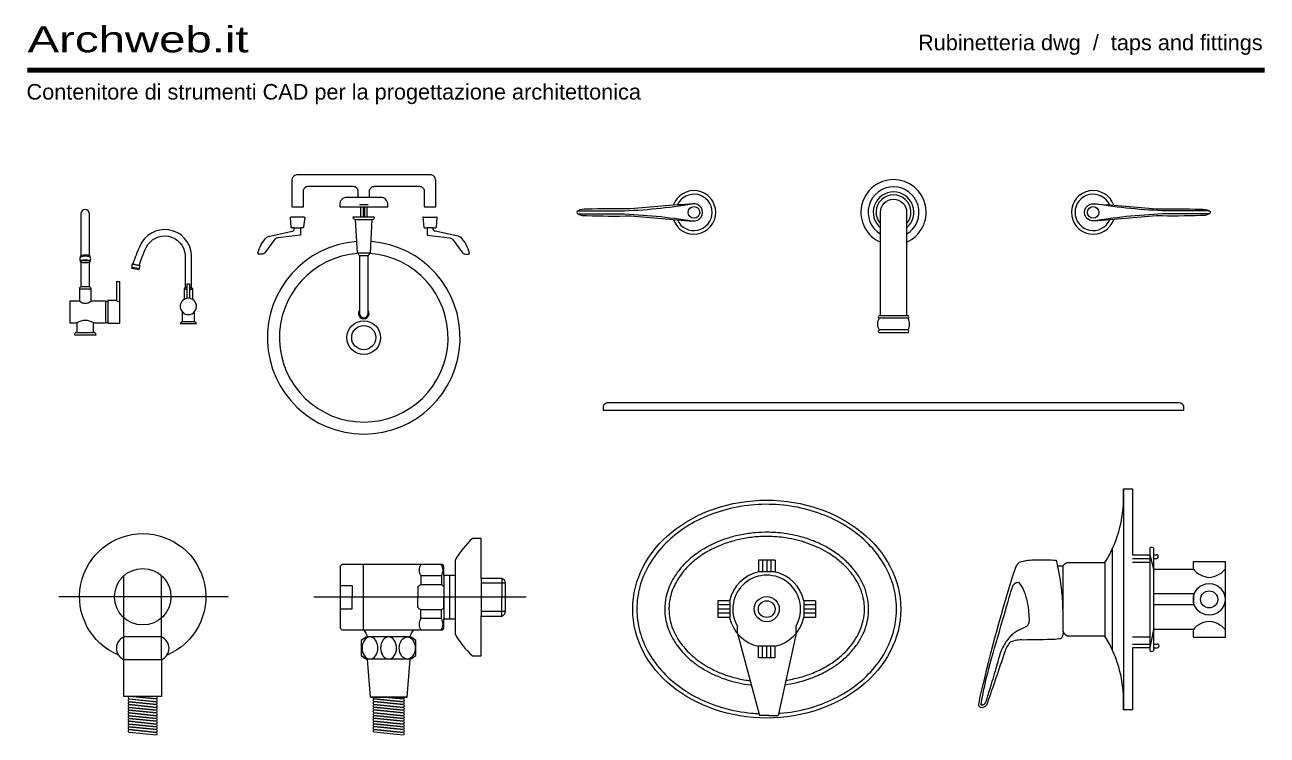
# Model space of a CAD drawing. Header units: millimetres. Extents: x 4411.19 to 4412.1, y 1733.59 to 1735.58.
# Drawn here: x 4411.188 to 4412.078, y 1735.071 to 1735.579 of the extents above; entities that cross this region are included whole.
import ezdxf

# ---------------------------------------------------------------- set-up
doc = ezdxf.new("R2010")
doc.units = ezdxf.units.MM
doc.layers.add('RUBINETTERIA - taps and fittings', color=175, linetype='Continuous', lineweight=9)
doc.layers.add('www.archweb.it - blocchi dwg', color=2, linetype='Continuous')
doc.styles.get("Standard").update_dxf_attribs({"font": 'arial.ttf'})

msp = doc.modelspace()

# ---------------------------------------------------------------- linework, layer by layer
at = {"layer": 'RUBINETTERIA - taps and fittings'}
for p, q in [((4411.42755, 1735.45066), (4411.43376, 1735.45066)), ((4411.38808, 1735.44168), (4411.37841, 1735.44168)), ((4411.42841, 1735.44893), (4411.42841, 1735.44168)), ((4411.43014, 1735.44893), (4411.43014, 1735.44168)), ((4411.43117, 1735.44893), (4411.43117, 1735.44168)), ((4411.4329, 1735.44893), (4411.4329, 1735.44168)), ((4411.47322, 1735.44168), (4411.4829, 1735.44168)), ((4411.38086, 1735.43409), (4411.38532, 1735.43409)), ((4411.42461, 1735.43996), (4411.43669, 1735.43996)), ((4411.48044, 1735.43409), (4411.47599, 1735.43409)), ((4411.80071, 1735.37133), (4411.80071, 1735.42371)), ((4411.81943, 1735.42371), (4411.81943, 1735.37133)), ((4411.43479, 1735.41578), (4411.42651, 1735.41578)), ((4411.26969, 1735.40481), (4411.2646, 1735.4057)), ((4411.27005, 1735.40685), (4411.26496, 1735.40774)), ((4411.26528, 1735.40821), (4411.26986, 1735.40741)), ((4411.43376, 1735.41405), (4411.42755, 1735.41405)), ((4411.22703, 1735.39024), (4411.23531, 1735.39024)), ((4411.22806, 1735.39197), (4411.23428, 1735.39197)), ((4411.30192, 1735.39006), (4411.30412, 1735.39006)), ((4411.30269, 1735.39136), (4411.30412, 1735.39136)), ((4411.30593, 1735.39136), (4411.30735, 1735.39136)), ((4411.30593, 1735.39006), (4411.30813, 1735.39006)), ((4411.24567, 1735.38161), (4411.24567, 1735.36608)), ((4411.24739, 1735.38092), (4411.24739, 1735.36677)), ((4411.79967, 1735.37133), (4411.80071, 1735.37133)), ((4411.80071, 1735.37133), (4411.81943, 1735.37133)), ((4411.81943, 1735.37133), (4411.82047, 1735.37133)), ((4411.30955, 1735.36677), (4411.30049, 1735.36677)), ((4411.82047, 1735.36925), (4411.79967, 1735.36925)), ((4411.22513, 1735.35918), (4411.23721, 1735.35918)), ((4411.82047, 1735.36093), (4411.79967, 1735.36093)), ((4411.82047, 1735.35885), (4411.79967, 1735.35885)), ((4411.43015, 1735.19299), (4411.43015, 1735.14623)), ((4411.93141, 1735.19205), (4411.93141, 1735.16087)), ((4411.25894, 1735.12482), (4411.25894, 1735.18507)), ((4411.28576, 1735.12482), (4411.28576, 1735.18507)), ((4411.47153, 1735.18492), (4411.47153, 1735.17855)), ((4411.48627, 1735.18492), (4411.47153, 1735.18492)), ((4411.48627, 1735.18492), (4411.48627, 1735.17855)), ((4411.48804, 1735.18504), (4411.48804, 1735.15417)), ((4411.49206, 1735.18504), (4411.49206, 1735.15417)), ((4411.49608, 1735.18504), (4411.49608, 1735.15417)), ((4411.51473, 1735.18311), (4411.51473, 1735.15611)), ((4411.52943, 1735.18311), (4411.52943, 1735.16961)), ((4411.41384, 1735.17799), (4411.42232, 1735.17799)), ((4411.42232, 1735.17799), (4411.42232, 1735.16961)), ((4411.46944, 1735.17702), (4411.46944, 1735.16961)), ((4411.48627, 1735.17855), (4411.47153, 1735.17855)), ((4411.48804, 1735.17702), (4411.48804, 1735.16961)), ((4411.53212, 1735.17975), (4411.51473, 1735.17975)), ((4411.33359, 1735.16994), (4411.21234, 1735.16994)), ((4411.54687, 1735.16961), (4411.39478, 1735.16961)), ((4411.42232, 1735.16123), (4411.42232, 1735.16961)), ((4411.46944, 1735.16219), (4411.46944, 1735.16961)), ((4411.48804, 1735.16219), (4411.48804, 1735.16961)), ((4411.52943, 1735.15611), (4411.52943, 1735.16961)), ((4411.41384, 1735.16123), (4411.42232, 1735.16123)), ((4411.47153, 1735.15429), (4411.47153, 1735.16067)), ((4411.48627, 1735.16067), (4411.47153, 1735.16067)), ((4411.48627, 1735.15429), (4411.48627, 1735.16067)), ((4411.53212, 1735.15946), (4411.51473, 1735.15946)), ((4411.48627, 1735.15429), (4411.47153, 1735.15429)), ((4411.28576, 1735.14125), (4411.25894, 1735.14125)), ((4411.43052, 1735.14623), (4411.4664, 1735.14623)), ((4411.46382, 1735.14122), (4411.43311, 1735.14122)), ((4411.69822, 1735.14373), (4411.71415, 1735.08489)), ((4411.74026, 1735.14373), (4411.7274, 1735.08489)), ((4411.28576, 1735.12482), (4411.25894, 1735.12482)), ((4411.46382, 1735.12525), (4411.43311, 1735.12525)), ((4411.46164, 1735.09816), (4411.43528, 1735.09816)), ((4411.72078, 1735.08489), (4411.71415, 1735.08489)), ((4411.72078, 1735.08489), (4411.7274, 1735.08489))]:
    msp.add_line(p, q, dxfattribs=at)
for points in [[(4411.43479, 1735.45583), (4411.43479, 1735.46032, -0.414214), (4411.43825, 1735.46377), (4411.47047, 1735.46377, -0.414214), (4411.47392, 1735.46032), (4411.47392, 1735.44893), (4411.4822, 1735.44893), (4411.4822, 1735.46792, 0.414214), (4411.47806, 1735.47206), (4411.38325, 1735.47206, 0.414214), (4411.37911, 1735.46792), (4411.37911, 1735.44893), (4411.38739, 1735.44893), (4411.38739, 1735.46032, -0.414214), (4411.39084, 1735.46377), (4411.42306, 1735.46377, -0.414214), (4411.42651, 1735.46032), (4411.42651, 1735.45583)], [(4411.66623, 1735.43891, 1.153389), (4411.66623, 1735.45126, 0.001984), (4411.62173, 1735.44754, 0.019231), (4411.59021, 1735.44729, 0.164481), (4411.58393, 1735.44612, 0.707758), (4411.58393, 1735.44404, 0.164481), (4411.59021, 1735.44288, 0.019231), (4411.62173, 1735.44263, 0.001961), (4411.66624, 1735.43891)], [(4411.58393, 1735.44612), (4411.6142, 1735.44612, 0.032695), (4411.66595, 1735.45121, 0.032695)], [(4411.80071, 1735.42371), (4411.80071, 1735.4369), (4411.80071, 1735.44515, -1), (4411.81943, 1735.44515), (4411.81943, 1735.4369), (4411.81943, 1735.42371)], [(4411.95392, 1735.43891, -1.153389), (4411.95392, 1735.45126, -0.001984), (4411.99842, 1735.44754, -0.019231), (4412.02994, 1735.44729, -0.164481), (4412.03621, 1735.44612, -0.707758), (4412.03621, 1735.44404, -0.164481), (4412.02994, 1735.44288, -0.019231), (4411.99842, 1735.44263, -0.001961), (4411.9539, 1735.43891)], [(4412.03621, 1735.44612), (4412.00594, 1735.44612, -0.032695), (4411.95419, 1735.45121, -0.032695)], [(4411.38808, 1735.44168), (4411.38837, 1735.44168), (4411.38756, 1735.43441, -0.392238), (4411.38722, 1735.43409), (4411.38532, 1735.43409), (4411.38532, 1735.42868), (4411.36907, 1735.42682, 0.1637), (4411.36706, 1735.42591), (4411.35988, 1735.41603, -0.190188), (4411.35752, 1735.4151), (4411.35557, 1735.4151, -0.414214), (4411.35488, 1735.41579, -0.137786), (4411.36124, 1735.42729, -0.111661), (4411.36336, 1735.42813), (4411.37932, 1735.43156, 0.384435), (4411.38086, 1735.43327), (4411.38086, 1735.43409), (4411.37897, 1735.43409, -0.392238), (4411.37862, 1735.43441), (4411.37812, 1735.44168), (4411.37841, 1735.44168)], [(4411.47322, 1735.44168), (4411.47293, 1735.44168), (4411.47375, 1735.43441, 0.392238), (4411.47409, 1735.43409), (4411.47599, 1735.43409), (4411.47599, 1735.42868), (4411.49224, 1735.42682, -0.1637), (4411.49424, 1735.42591), (4411.50143, 1735.41603, 0.190188), (4411.50379, 1735.4151), (4411.50573, 1735.4151, 0.414214), (4411.50642, 1735.41579, 0.137786), (4411.50007, 1735.42729, 0.111661), (4411.49794, 1735.42813), (4411.48199, 1735.43156, -0.384435), (4411.48044, 1735.43327), (4411.48044, 1735.43409), (4411.48234, 1735.43409, 0.392238), (4411.48268, 1735.43441), (4411.48318, 1735.44168), (4411.4829, 1735.44168)], [(4411.58393, 1735.44404), (4411.6142, 1735.44404, -0.032695), (4411.66595, 1735.43895)], [(4412.03621, 1735.44404), (4412.00594, 1735.44404, 0.032695), (4411.95419, 1735.43895)], [(4411.42755, 1735.37484), (4411.42755, 1735.37265, 1), (4411.43376, 1735.37265), (4411.43376, 1735.37484)], [(4411.89731, 1735.19036, -0.167), (4411.90038, 1735.19474, -0.08515), (4411.91218, 1735.19635, -0.007409), (4411.92658, 1735.19618, -0.006768), (4411.92758, 1735.19205), (4411.93141, 1735.19205, -0.200611), (4411.93446, 1735.19442), (4411.96151, 1735.19442, 0.15721), (4411.97467, 1735.24708), (4411.98112, 1735.24708), (4411.98112, 1735.2), (4411.9937, 1735.2), (4411.99632, 1735.1896), (4412.02478, 1735.1896), (4412.02478, 1735.19526), (4412.04746, 1735.19526), (4412.04746, 1735.1896), (4412.04746, 1735.1465), (4412.04746, 1735.14083), (4412.02478, 1735.14083), (4412.02478, 1735.1465), (4411.99632, 1735.1465), (4411.9937, 1735.13348), (4411.98112, 1735.13348), (4411.98112, 1735.08902), (4411.97467, 1735.08902, 0.15721), (4411.96151, 1735.14168), (4411.93446, 1735.14168, -0.140352), (4411.93155, 1735.14525, -0.07059), (4411.93088, 1735.14135, -0.286427), (4411.92901, 1735.1397, -0.040423), (4411.92239, 1735.13926, 0.001984), (4411.90315, 1735.13895, 0.132343), (4411.89369, 1735.13741, 0.119685), (4411.88961, 1735.13012, -0.001989), (4411.87717, 1735.09364, -0.31039), (4411.87334, 1735.09047, -0.501474), (4411.87121, 1735.09297, -0.017405), (4411.87291, 1735.1015, -0.019629), (4411.89731, 1735.19036)], [(4411.25489, 1735.12824, -4.976489), (4411.28981, 1735.12824, -4.976489)], [(4411.26253, 1735.09672, -0.302605), (4411.26235, 1735.09846, -0.302605)], [(4411.26253, 1735.09473, -0.362194), (4411.26254, 1735.09675), (4411.28216, 1735.09476, -0.368734), (4411.28216, 1735.09277), (4411.26254, 1735.09473)], [(4411.26253, 1735.09274, -0.362194), (4411.26254, 1735.09476), (4411.28216, 1735.09277, -0.368734), (4411.28216, 1735.09078), (4411.26254, 1735.09274)], [(4411.26253, 1735.09872, -0.003057), (4411.26254, 1735.09874)], [(4411.26253, 1735.09871, -0.00173), (4411.26253, 1735.09872, -0.00173)], [(4411.26531, 1735.09846), (4411.28216, 1735.09675, -0.368734), (4411.28216, 1735.09476), (4411.26254, 1735.09672)], [(4411.28235, 1735.09846, -0.30585), (4411.28216, 1735.09675), (4411.2651, 1735.09846)], [(4411.44518, 1735.09816), (4411.45912, 1735.09675, -0.368734), (4411.45912, 1735.09476), (4411.43781, 1735.09689, -0.220075), (4411.43746, 1735.09816, -0.220075)], [(4411.45943, 1735.09816, -0.302473), (4411.45912, 1735.09675), (4411.44434, 1735.09816)], [(4411.26253, 1735.09075, -0.362194), (4411.26254, 1735.09277), (4411.28216, 1735.09078, -0.368734), (4411.28216, 1735.08879), (4411.26254, 1735.09075)], [(4411.26253, 1735.08876, -0.362194), (4411.26254, 1735.09078), (4411.28216, 1735.08879, -0.368734), (4411.28216, 1735.0868), (4411.26254, 1735.08876)], [(4411.26253, 1735.08677, -0.362194), (4411.26254, 1735.08879), (4411.28216, 1735.0868, -0.368734), (4411.28216, 1735.08481), (4411.26254, 1735.08677)], [(4411.26253, 1735.08478, -0.362194), (4411.26254, 1735.0868), (4411.28216, 1735.08481, -0.368734), (4411.28216, 1735.08282), (4411.26254, 1735.08478)], [(4411.26253, 1735.08279, -0.362194), (4411.26254, 1735.08481), (4411.28216, 1735.08282, -0.368734), (4411.28216, 1735.08083), (4411.26254, 1735.08279)], [(4411.26253, 1735.0808, -0.362194), (4411.26254, 1735.08282), (4411.28216, 1735.08083, -0.368734), (4411.28216, 1735.07884), (4411.26254, 1735.0808)], [(4411.26253, 1735.07881, -0.362194), (4411.26254, 1735.08083), (4411.28216, 1735.07884, -0.368734), (4411.28216, 1735.07685), (4411.26254, 1735.07881)], [(4411.26253, 1735.07682, -0.362194), (4411.26254, 1735.07884), (4411.28216, 1735.07685, -0.368734), (4411.28216, 1735.07486), (4411.26254, 1735.07682)], [(4411.26253, 1735.07483, -0.362194), (4411.26254, 1735.07685), (4411.28216, 1735.07486, -0.368734), (4411.28216, 1735.07287), (4411.26254, 1735.07483)], [(4411.26253, 1735.07284, -0.362194), (4411.26254, 1735.07485), (4411.28216, 1735.07287, -0.368734), (4411.28216, 1735.07088), (4411.26254, 1735.07284)]]:
    msp.add_lwpolyline(points, format="xyb", dxfattribs=at)
for points in [[(4411.4134, 1735.45066), (4411.4134, 1735.44893), (4411.44791, 1735.44893), (4411.44791, 1735.45066, 0.414214), (4411.44273, 1735.45583), (4411.41857, 1735.45583, 0.414214)], [(4411.22013, 1735.36608), (4411.22513, 1735.36608), (4411.22513, 1735.35918, 0.366963), (4411.2234, 1735.35745), (4411.23894, 1735.35745, 0.366963), (4411.23721, 1735.35918), (4411.23721, 1735.36608), (4411.24567, 1735.36608, 0.100146), (4411.24739, 1735.36677), (4411.24739, 1735.36573), (4411.25602, 1735.36573), (4411.25602, 1735.39542), (4411.2536, 1735.39542), (4411.2536, 1735.38196), (4411.24739, 1735.38196), (4411.24739, 1735.38092, 0.100146), (4411.24567, 1735.38161), (4411.23531, 1735.38161), (4411.23531, 1735.39024, 0.188569), (4411.23428, 1735.39197), (4411.23428, 1735.40956, 0.179865), (4411.23462, 1735.40979, 0.639468), (4411.23462, 1735.41059, 0.364956), (4411.23462, 1735.41313, 0.508355), (4411.23429, 1735.41403), (4411.23429, 1735.44409, 0.997867), (4411.22808, 1735.44409), (4411.22808, 1735.41403, 0.550657), (4411.22776, 1735.41313, 0.351996), (4411.22772, 1735.41059, 0.639468), (4411.22772, 1735.40979, 0.180047), (4411.22806, 1735.40956), (4411.22806, 1735.39197, 0.188569), (4411.22703, 1735.39024), (4411.22703, 1735.38161), (4411.22013, 1735.38161)], [(4411.43376, 1735.37484), (4411.43376, 1735.41405, 0.188569), (4411.43479, 1735.41578), (4411.43548, 1735.41578), (4411.43669, 1735.43996), (4411.43669, 1735.43996, 0.366963), (4411.43842, 1735.44168), (4411.42289, 1735.44168, 0.366963), (4411.42461, 1735.43996), (4411.42582, 1735.41578), (4411.42651, 1735.41578), (4411.42651, 1735.41578, 0.188569), (4411.42755, 1735.41405), (4411.42755, 1735.37484, 1.924899)], [(4411.31085, 1735.36547, 0.366963), (4411.30955, 1735.36677), (4411.30955, 1735.37411, 0.448954), (4411.30813, 1735.38269), (4411.30813, 1735.39006, 0.188569), (4411.30735, 1735.39136), (4411.30735, 1735.41478, 0.794452), (4411.2702, 1735.42076, 0.02627), (4411.26528, 1735.40821), (4411.26505, 1735.40825, 0.582192), (4411.26496, 1735.40774, 0.308711), (4411.2646, 1735.4057, 0.582192), (4411.26451, 1735.40519), (4411.2696, 1735.4043, 0.582192), (4411.26969, 1735.40481, 0.308711), (4411.27005, 1735.40685, 0.582192), (4411.27014, 1735.40736), (4411.26988, 1735.4074, -0.02627), (4411.2748, 1735.41995, -0.759204), (4411.30269, 1735.41478), (4411.30269, 1735.39136, 0.188569), (4411.30192, 1735.39006), (4411.30192, 1735.38269, 0.448954), (4411.30049, 1735.37411), (4411.30049, 1735.36677, 0.366963), (4411.2992, 1735.36547)], [(4411.60213, 1735.30345), (4412.01802, 1735.30345), (4412.01802, 1735.30553, 0.414214), (4412.0149, 1735.30865), (4411.60525, 1735.30865, 0.414214), (4411.60213, 1735.30553)], [(4411.53212, 1735.16961), (4411.53212, 1735.17961, 0.351148), (4411.52943, 1735.18311), (4411.51473, 1735.18311), (4411.51473, 1735.21156), (4411.50845, 1735.21156, 0.082765), (4411.49608, 1735.19608), (4411.49608, 1735.18504), (4411.48804, 1735.18504), (4411.48804, 1735.19185, 0.047976), (4411.48691, 1735.19299), (4411.41498, 1735.19299, 0.047976), (4411.41384, 1735.19185), (4411.41384, 1735.14737, 0.047976), (4411.41498, 1735.14623), (4411.43052, 1735.14623, -0.107041), (4411.43311, 1735.14122, 0.129866), (4411.42891, 1735.13852), (4411.42891, 1735.12795), (4411.43311, 1735.12525), (4411.43528, 1735.09816), (4411.46164, 1735.09816), (4411.46382, 1735.12525, 0.129866), (4411.46801, 1735.12795), (4411.46801, 1735.13852, 0.129866), (4411.46382, 1735.14122, -0.107041), (4411.4664, 1735.14623), (4411.48691, 1735.14623, 0.047976), (4411.48804, 1735.14737), (4411.48804, 1735.15417), (4411.49608, 1735.15417), (4411.49608, 1735.14314, 0.082765), (4411.50845, 1735.12766), (4411.51473, 1735.12766), (4411.51473, 1735.15611), (4411.52943, 1735.15611, 0.351148), (4411.53212, 1735.1596)], [(4411.43781, 1735.09691), (4411.45912, 1735.09476, -0.368734), (4411.45912, 1735.09277), (4411.43781, 1735.0949, -0.36407)], [(4411.43781, 1735.09492), (4411.45912, 1735.09277, -0.368734), (4411.45912, 1735.09078), (4411.43781, 1735.09291, -0.36407)], [(4411.43781, 1735.09293), (4411.45912, 1735.09078, -0.368734), (4411.45912, 1735.08879), (4411.43781, 1735.09092, -0.36407)], [(4411.43781, 1735.09094), (4411.45912, 1735.08879, -0.368734), (4411.45912, 1735.0868), (4411.43781, 1735.08893, -0.36407)], [(4411.43781, 1735.08895), (4411.45912, 1735.0868, -0.368734), (4411.45912, 1735.08481), (4411.43781, 1735.08694, -0.36407)], [(4411.43781, 1735.08696), (4411.45912, 1735.08481, -0.368734), (4411.45912, 1735.08282), (4411.43781, 1735.08495, -0.36407)], [(4411.43781, 1735.08497), (4411.45912, 1735.08282, -0.368734), (4411.45912, 1735.08083), (4411.43781, 1735.08296, -0.36407)], [(4411.43781, 1735.08298), (4411.45912, 1735.08083, -0.368734), (4411.45912, 1735.07884), (4411.43781, 1735.08097, -0.36407)], [(4411.43781, 1735.08099), (4411.45912, 1735.07884, -0.368734), (4411.45912, 1735.07685), (4411.43781, 1735.07898, -0.36407)], [(4411.43781, 1735.079), (4411.45912, 1735.07685, -0.368734), (4411.45912, 1735.07486), (4411.43781, 1735.07699, -0.36407)], [(4411.43781, 1735.07701), (4411.45912, 1735.07486, -0.368734), (4411.45912, 1735.07287), (4411.43781, 1735.075, -0.36407)], [(4411.43781, 1735.07502), (4411.45912, 1735.07287, -0.368734), (4411.45912, 1735.07088), (4411.43781, 1735.07301, -0.36407)]]:
    msp.add_lwpolyline(points, format="xyb", close=True, dxfattribs=at)
for points in [[(4411.30412, 1735.38354), (4411.30412, 1735.39395), (4411.30593, 1735.39395), (4411.30593, 1735.38354)], [(4411.97467, 1735.24708), (4411.97467, 1735.08902)], [(4411.96673, 1735.20409), (4411.96673, 1735.13201)], [(4411.9937, 1735.20461), (4411.9937, 1735.13149)], [(4411.99632, 1735.20461), (4411.99632, 1735.13149)], [(4411.72524, 1735.1961), (4411.71324, 1735.1961)], [(4411.71324, 1735.1961), (4411.71324, 1735.1877)], [(4411.72524, 1735.1961), (4411.71324, 1735.1961)], [(4411.71324, 1735.1961), (4411.71324, 1735.1877)], [(4411.71624, 1735.1961), (4411.71624, 1735.1877)], [(4411.71624, 1735.1961), (4411.71624, 1735.1877)], [(4411.71924, 1735.1961), (4411.71924, 1735.1877)], [(4411.71924, 1735.1961), (4411.71924, 1735.1877)], [(4411.72224, 1735.1961), (4411.72224, 1735.1877)], [(4411.72224, 1735.1961), (4411.72224, 1735.1877)], [(4411.72524, 1735.1961), (4411.72524, 1735.1877)], [(4411.72524, 1735.1961), (4411.72524, 1735.1877)], [(4411.96151, 1735.19442), (4411.96151, 1735.14168)], [(4411.98112, 1735.19738), (4411.9937, 1735.19738)], [(4411.98112, 1735.19476), (4411.9937, 1735.19476)], [(4411.99632, 1735.2), (4411.99839, 1735.2)], [(4411.99632, 1735.19738), (4411.99839, 1735.19738)], [(4411.7251, 1735.1877), (4411.71324, 1735.1877)], [(4411.89956, 1735.1804), (4411.90084, 1735.17866), (4411.90186, 1735.17712), (4411.90265, 1735.17576), (4411.90325, 1735.17455), (4411.9037, 1735.17347), (4411.90404, 1735.17248), (4411.90431, 1735.17156), (4411.90454, 1735.17068), (4411.90476, 1735.16982), (4411.90499, 1735.16896), (4411.90522, 1735.16811), (4411.90544, 1735.16726), (4411.90565, 1735.1664), (4411.90585, 1735.16551), (4411.90604, 1735.16461), (4411.90622, 1735.16368), (4411.90638, 1735.16271), (4411.90652, 1735.16172), (4411.90664, 1735.16073), (4411.90675, 1735.15973), (4411.90684, 1735.15876), (4411.90692, 1735.15781), (4411.90699, 1735.15691), (4411.90704, 1735.15607), (4411.90708, 1735.1553), (4411.90711, 1735.15459), (4411.90713, 1735.15394), (4411.90712, 1735.15335), (4411.9071, 1735.1528), (4411.90706, 1735.1523), (4411.907, 1735.15183), (4411.90692, 1735.15138), (4411.90681, 1735.15097), (4411.90668, 1735.15058), (4411.90652, 1735.15021), (4411.90634, 1735.14986), (4411.90613, 1735.14954), (4411.90589, 1735.14925), (4411.90562, 1735.14897), (4411.90533, 1735.14872), (4411.90501, 1735.1485), (4411.90465, 1735.14829), (4411.90426, 1735.14809), (4411.90385, 1735.14789), (4411.9034, 1735.14769), (4411.90291, 1735.14749), (4411.90239, 1735.14726), (4411.90184, 1735.14701), (4411.90125, 1735.14674), (4411.90064, 1735.14643), (4411.9, 1735.1461), (4411.89934, 1735.14575), (4411.89868, 1735.14537), (4411.89801, 1735.14496), (4411.89735, 1735.14454), (4411.8967, 1735.1441), (4411.89607, 1735.14364), (4411.89545, 1735.14315), (4411.89484, 1735.14263), (4411.89424, 1735.14208), (4411.89364, 1735.14148), (4411.89303, 1735.14083), (4411.89243, 1735.14012), (4411.89182, 1735.13935), (4411.89119, 1735.1385), (4411.89057, 1735.1376), (4411.88994, 1735.13663), (4411.88933, 1735.13562), (4411.88873, 1735.13456), (4411.88816, 1735.13346), (4411.88762, 1735.13233), (4411.88712, 1735.13117), (4411.88667, 1735.13), (4411.88625, 1735.12879), (4411.88585, 1735.12755), (4411.88547, 1735.12625), (4411.88509, 1735.12488), (4411.88469, 1735.12344), (4411.88428, 1735.12191), (4411.88382, 1735.12028), (4411.88332, 1735.11854), (4411.88279, 1735.11672), (4411.88223, 1735.11484), (4411.88166, 1735.11294), (4411.88108, 1735.11105), (4411.88051, 1735.10919), (4411.87996, 1735.1074), (4411.87944, 1735.1057), (4411.87897, 1735.10413), (4411.87853, 1735.10267), (4411.87812, 1735.10133), (4411.87776, 1735.10011), (4411.87742, 1735.099), (4411.87712, 1735.09801), (4411.87684, 1735.09711), (4411.87659, 1735.09633), (4411.87636, 1735.09564), (4411.87615, 1735.09504), (4411.87596, 1735.09453), (4411.87577, 1735.0941), (4411.87559, 1735.09374), (4411.8754, 1735.09343), (4411.87521, 1735.09318), (4411.875, 1735.09297), (4411.87478, 1735.0928), (4411.87455, 1735.09266), (4411.87431, 1735.09255), (4411.87407, 1735.09246), (4411.87383, 1735.0924), (4411.87361, 1735.09236), (4411.87341, 1735.09234), (4411.87323, 1735.09233), (4411.87308, 1735.09235), (4411.87296, 1735.09241), (4411.87288, 1735.09256), (4411.87285, 1735.09284), (4411.87287, 1735.09329), (4411.87295, 1735.09394), (4411.87309, 1735.09483), (4411.87329, 1735.09601), (4411.87356, 1735.0975), (4411.87391, 1735.09929), (4411.87433, 1735.10136), (4411.87482, 1735.10369), (4411.87539, 1735.10627), (4411.87603, 1735.10907), (4411.87675, 1735.11208), (4411.87754, 1735.11527), (4411.87841, 1735.11863), (4411.87935, 1735.12213), (4411.88034, 1735.12576), (4411.88139, 1735.12949), (4411.88247, 1735.13331), (4411.88358, 1735.13719), (4411.88471, 1735.14111), (4411.88585, 1735.14505), (4411.88699, 1735.14898), (4411.88811, 1735.15286), (4411.8892, 1735.15662), (4411.89025, 1735.16021), (4411.89122, 1735.16356), (4411.89212, 1735.16663), (4411.89291, 1735.16935), (4411.89359, 1735.17166), (4411.89415, 1735.17353), (4411.89459, 1735.17499), (4411.89493, 1735.17609), (4411.89519, 1735.1769), (4411.89539, 1735.17747), (4411.89554, 1735.17784), (4411.89565, 1735.17809), (4411.89575, 1735.17825), (4411.89585, 1735.17838), (4411.89594, 1735.17849), (4411.89604, 1735.17859), (4411.89614, 1735.17869), (4411.89624, 1735.17878), (4411.89635, 1735.17888), (4411.89646, 1735.17898), (4411.89657, 1735.1791), (4411.8967, 1735.17924), (4411.89685, 1735.1794), (4411.89706, 1735.17957), (4411.89733, 1735.17974), (4411.89769, 1735.17992), (4411.89817, 1735.18009), (4411.89879, 1735.18025), (4411.89956, 1735.1804)], [(4411.69264, 1735.1671), (4411.68424, 1735.1671)], [(4411.68424, 1735.1671), (4411.68424, 1735.1551)], [(4411.69276, 1735.1671), (4411.69276, 1735.1551)], [(4411.75424, 1735.1671), (4411.74584, 1735.1671)], [(4411.74584, 1735.1671), (4411.74584, 1735.1551)], [(4411.75424, 1735.1671), (4411.75424, 1735.1551)], [(4412.02478, 1735.17192), (4411.99632, 1735.17192)], [(4412.02478, 1735.17192), (4412.02478, 1735.16418)], [(4411.69264, 1735.1641), (4411.68424, 1735.1641)], [(4411.69264, 1735.1611), (4411.68424, 1735.1611)], [(4411.69264, 1735.1581), (4411.68424, 1735.1581)], [(4411.75424, 1735.1641), (4411.74584, 1735.1641)], [(4411.75424, 1735.1611), (4411.74584, 1735.1611)], [(4411.75424, 1735.1581), (4411.74584, 1735.1581)], [(4412.02478, 1735.16418), (4411.99632, 1735.16418)], [(4411.69264, 1735.1551), (4411.68424, 1735.1551)], [(4411.69822, 1735.14373), (4411.69822, 1735.14897)], [(4411.74026, 1735.14373), (4411.74026, 1735.14897)], [(4411.75424, 1735.1551), (4411.74584, 1735.1551)], [(4411.98112, 1735.14133), (4411.9937, 1735.14133)], [(4411.7251, 1735.1345), (4411.71324, 1735.1345)], [(4411.71324, 1735.1261), (4411.71324, 1735.1345)], [(4411.71324, 1735.1261), (4411.71324, 1735.1345)], [(4411.71624, 1735.1261), (4411.71624, 1735.1345)], [(4411.71624, 1735.1261), (4411.71624, 1735.1345)], [(4411.71924, 1735.1261), (4411.71924, 1735.1345)], [(4411.71924, 1735.1261), (4411.71924, 1735.1345)], [(4411.72224, 1735.1261), (4411.72224, 1735.1345)], [(4411.72224, 1735.1261), (4411.72224, 1735.1345)], [(4411.72524, 1735.1261), (4411.72524, 1735.1345)], [(4411.72524, 1735.1261), (4411.72524, 1735.1345)], [(4411.98112, 1735.1361), (4411.9937, 1735.1361)], [(4411.99632, 1735.1361), (4411.99891, 1735.1361)], [(4411.99632, 1735.13348), (4411.99891, 1735.13348)], [(4411.28576, 1735.12482), (4411.28576, 1735.09846), (4411.25894, 1735.09846), (4411.25894, 1735.12482)], [(4411.72524, 1735.1261), (4411.71324, 1735.1261)]]:
    msp.add_lwpolyline(points, dxfattribs=at)
for centre, radius in [((4411.66711, 1735.44508), 0.00416), ((4411.95303, 1735.44508), 0.00416), ((4411.43065, 1735.3554), 0.01208), ((4411.43065, 1735.3554), 0.00863), ((4411.27235, 1735.16994), 0.02022), ((4412.03612, 1735.16805), 0.01134), ((4411.71924, 1735.1611), 0.009), ((4411.71924, 1735.1611), 0.006), ((4412.03612, 1735.16805), 0.0061)]:
    msp.add_circle(centre, radius, dxfattribs=at)
for centre, radius, start, end in [((4411.81007, 1735.44515), 0.02339, 293.57818, 246.42182), ((4411.66711, 1735.44508), 0.0156, 199.38351, 161.09217), ((4411.81007, 1735.44515), 0.0182, 300.94972, 239.05028), ((4411.81007, 1735.44515), 0.01456, 310.0052, 229.9948), ((4411.95303, 1735.44508), 0.0156, 18.90783, 340.61649), ((4411.66711, 1735.44508), 0.013, 204.48744, 155.51461), ((4411.81007, 1735.44515), 0.01248, 318.59038, 221.40962), ((4411.95303, 1735.44508), 0.013, 24.48539, 335.51256), ((4411.43065, 1735.3554), 0.06903, 94.36527, 85.63473), ((4411.23119, 1735.40239), 0.01205, 75.06372, 104.93628), ((4411.43065, 1735.3554), 0.0604, 93.91004, 86.08996), ((4411.23117, 1735.39892), 0.01217, 73.55347, 106.44653), ((4411.23119, 1735.40153), 0.0121, 73.56958, 106.4975), ((4411.23117, 1735.38639), 0.00633, 229.10467, 310.89533), ((4411.25481, 1735.38276), 0.00145, 213.58278, 326.41722), ((4411.30502, 1735.37777), 0.00582, 57.76905, 122.23095), ((4411.30502, 1735.37777), 0.00582, 218.94244, 321.05756), ((4411.80045, 1735.37029), 0.0013, 126.8699, 233.1301), ((4411.81969, 1735.37029), 0.0013, 306.8699, 53.1301), ((4411.23117, 1735.35564), 0.01206, 59.95323, 120.04677), ((4411.80747, 1735.36509), 0.00884, 151.93208, 208.06792), ((4411.81267, 1735.36509), 0.00884, 331.93208, 28.06792), ((4411.80045, 1735.35989), 0.0013, 126.8699, 233.1301), ((4411.81969, 1735.35989), 0.0013, 306.8699, 53.1301), ((4411.99501, 1735.20362), 0.00164, 37.11035, 142.88965), ((4411.47758, 1735.18894), 0.00721, 145.83454, 213.81143), ((4411.48022, 1735.18894), 0.00721, 326.18857, 34.16546), ((4411.77451, 1735.15713), 0.15701, 5.19764, 12.85168), ((4411.99836, 1735.19869), 0.00131, 268.58359, 91.41641), ((4411.71924, 1735.1611), 0.02727, 102.71184, 167.28816), ((4411.71924, 1735.1611), 0.02427, 330.01438, 209.98562), ((4411.71924, 1735.1611), 0.02727, 12.71184, 77.57372), ((4412.03739, 1735.20034), 0.01656, 220.41193, 265.59714), ((4412.03485, 1735.20034), 0.01656, 274.40286, 319.58807), ((4411.48121, 1735.16312), 0.01822, 122.12315, 130.25484), ((4411.47658, 1735.16312), 0.01822, 51.01859, 57.87685), ((4411.62196, 1735.15034), 0.30963, 359.05871, 4.12313), ((4411.48121, 1735.1761), 0.01822, 229.74516, 237.87685), ((4411.47658, 1735.1761), 0.01822, 302.12315, 308.98141), ((4411.47758, 1735.15028), 0.00721, 146.18857, 214.16546), ((4411.48022, 1735.15028), 0.00721, 325.83454, 33.81143), ((4411.71924, 1735.1611), 0.02727, 192.71184, 257.28816), ((4411.71924, 1735.1611), 0.02727, 282.71184, 347.28816), ((4412.03739, 1735.13576), 0.01656, 94.40286, 139.58807), ((4412.03485, 1735.13576), 0.01656, 40.41193, 85.59714), ((4411.26241, 1735.13303), 0.00892, 112.87774, 247.12226), ((4411.28229, 1735.13303), 0.00892, 292.87774, 67.12226), ((4411.99501, 1735.13248), 0.00164, 217.11035, 322.88965), ((4411.99891, 1735.13479), 0.00131, 268.58359, 91.41641), ((4411.28229, 1735.13303), 0.00892, 246.94078, 247.12226), ((4411.43612, 1735.13454), 0.00977, 222.43939, 252.03687)]:
    msp.add_arc(centre, radius, start, end, dxfattribs=at)
for start_param, end_param in [(-0.053243, 3.194836), (3.592619, 5.832158)]:
    msp.add_ellipse((4411.23117, 1735.40982), major_axis=(0.00345, 0), ratio=0.172573, start_param=start_param, end_param=end_param, dxfattribs=at)
for centre, major_axis, ratio in [((4411.71924, 1735.1611), (-0.096, 0), 0.8125), ((4411.46182, 1735.13324), (0, 0.00798), 0.714237)]:
    msp.add_ellipse(centre, major_axis=major_axis, ratio=ratio, dxfattribs=at)
at = {"layer": 'RUBINETTERIA - taps and fittings', "extrusion": (0, 0, -1)}
for centre in [(4411.43511, 1735.13324), (4411.44846, 1735.13324)]:
    msp.add_ellipse(centre, major_axis=(0, 0.00798), ratio=0.714237, dxfattribs=at)
at = {"layer": 'RUBINETTERIA - taps and fittings'}
for points, knots in [([(4411.72773, 1735.08641), (4411.72811, 1735.08644), (4411.72849, 1735.08647), (4411.73569, 1735.08707), (4411.74242, 1735.08826), (4411.75539, 1735.09178), (4411.76163, 1735.09413), (4411.77332, 1735.09985), (4411.77876, 1735.10323), (4411.78859, 1735.11085), (4411.79298, 1735.1151), (4411.80049, 1735.12423), (4411.80362, 1735.12912), (4411.80848, 1735.13931), (4411.81021, 1735.14461), (4411.81221, 1735.15538), (4411.81248, 1735.16085), (4411.81155, 1735.1717), (4411.81035, 1735.17709), (4411.80651, 1735.18755), (4411.80388, 1735.19262), (4411.79731, 1735.20219), (4411.79336, 1735.2067), (4411.78433, 1735.21492), (4411.77924, 1735.21864), (4411.76817, 1735.2251), (4411.76219, 1735.22784), (4411.74962, 1735.23219), (4411.74303, 1735.23381), (4411.72956, 1735.23584), (4411.72269, 1735.23625), (4411.709, 1735.23585), (4411.70219, 1735.23503), (4411.68894, 1735.23222), (4411.68252, 1735.23022), (4411.67038, 1735.22514), (4411.66466, 1735.22206), (4411.65421, 1735.21498), (4411.64948, 1735.21098), (4411.64121, 1735.20226), (4411.63769, 1735.19754), (4411.63199, 1735.18762), (4411.62982, 1735.18242), (4411.62696, 1735.17184), (4411.62624, 1735.16647), (4411.62624, 1735.1611), (4411.62624, 1735.15771), (4411.62652, 1735.15433), (4411.628, 1735.14558), (4411.62965, 1735.14026), (4411.63434, 1735.13002), (4411.63738, 1735.1251), (4411.64475, 1735.11589), (4411.64906, 1735.1116), (4411.65877, 1735.10387), (4411.66415, 1735.10043), (4411.67574, 1735.09459), (4411.68194, 1735.09218), (4411.69486, 1735.08851), (4411.70157, 1735.08726), (4411.71017, 1735.08644), (4411.71198, 1735.08631), (4411.71379, 1735.08623)], [1.661707, 1.661707, 1.661707, 1.661707, 1.673986, 1.673986, 1.893604, 1.893604, 2.113222, 2.113222, 2.33284, 2.33284, 2.552458, 2.552458, 2.772076, 2.772076, 2.991694, 2.991694, 3.211312, 3.211312, 3.43093, 3.43093, 3.650547, 3.650547, 3.870165, 3.870165, 4.089783, 4.089783, 4.309401, 4.309401, 4.529019, 4.529019, 4.748637, 4.748637, 4.968255, 4.968255, 5.187873, 5.187873, 5.407491, 5.407491, 5.627109, 5.627109, 5.846727, 5.846727, 6.066344, 6.066344, 6.283185, 6.283185, 6.283185, 6.419846, 6.419846, 6.639464, 6.639464, 6.859082, 6.859082, 7.0787, 7.0787, 7.298318, 7.298318, 7.517936, 7.517936, 7.737554, 7.737554, 7.795734, 7.795734, 7.795734, 7.795734]), ([(4411.73223, 1735.10699), (4411.73294, 1735.10709), (4411.73366, 1735.1072), (4411.73733, 1735.10779), (4411.74024, 1735.10841), (4411.74702, 1735.11021), (4411.75083, 1735.11151), (4411.75807, 1735.11455), (4411.7615, 1735.1163), (4411.76693, 1735.11959), (4411.76906, 1735.12104), (4411.77367, 1735.12456), (4411.77607, 1735.1267), (4411.78036, 1735.13115), (4411.78226, 1735.13346), (4411.78556, 1735.13819), (4411.78696, 1735.14062), (4411.78926, 1735.14551), (4411.79016, 1735.14799), (4411.79143, 1735.15273), (4411.79184, 1735.15499), (4411.79227, 1735.15953), (4411.79229, 1735.1618), (4411.79194, 1735.16667), (4411.79149, 1735.16928), (4411.79008, 1735.17448), (4411.78911, 1735.17706), (4411.78688, 1735.18167), (4411.78572, 1735.1837), (4411.78273, 1735.18813), (4411.78082, 1735.19053), (4411.77647, 1735.19512), (4411.77404, 1735.19732), (4411.76869, 1735.20146), (4411.76577, 1735.2034), (4411.75953, 1735.20692), (4411.75619, 1735.2085), (4411.74972, 1735.21105), (4411.74663, 1735.21207), (4411.74026, 1735.21379), (4411.73699, 1735.21448), (4411.72941, 1735.21565), (4411.72506, 1735.21602), (4411.71741, 1735.21614), (4411.71413, 1735.21602), (4411.7076, 1735.21544), (4411.70436, 1735.21498), (4411.69772, 1735.21368), (4411.69431, 1735.21281), (4411.68842, 1735.21092), (4411.6859, 1735.20997), (4411.68103, 1735.20788), (4411.67868, 1735.20673), (4411.67428, 1735.20431), (4411.67222, 1735.20304), (4411.66833, 1735.20036), (4411.66649, 1735.19895), (4411.66304, 1735.19603), (4411.66144, 1735.19452), (4411.65794, 1735.19084), (4411.65613, 1735.18862), (4411.65278, 1735.18381), (4411.6513, 1735.1812), (4411.64924, 1735.17666), (4411.64853, 1735.17475), (4411.64727, 1735.17051), (4411.64679, 1735.16818), (4411.64633, 1735.16426), (4411.64624, 1735.16268), (4411.64624, 1735.1611), (4411.64624, 1735.15886), (4411.64642, 1735.15662), (4411.64746, 1735.15045), (4411.6487, 1735.1465), (4411.65182, 1735.14004), (4411.65335, 1735.13748), (4411.65633, 1735.13337), (4411.65761, 1735.13179), (4411.66042, 1735.12871), (4411.66194, 1735.1272), (4411.66545, 1735.12407), (4411.66747, 1735.12246), (4411.67181, 1735.11941), (4411.67411, 1735.11797), (4411.67876, 1735.11542), (4411.68108, 1735.11429), (4411.68591, 1735.11222), (4411.68841, 1735.11128), (4411.69364, 1735.1096), (4411.69638, 1735.10886), (4411.70197, 1735.10764), (4411.70483, 1735.10715), (4411.70788, 1735.10678), (4411.70806, 1735.10676), (4411.70824, 1735.10674)], [1.739844, 1.739844, 1.739844, 1.739844, 1.768149, 1.768149, 1.885587, 1.885587, 2.048401, 2.048401, 2.211216, 2.211216, 2.325751, 2.325751, 2.476178, 2.476178, 2.626605, 2.626605, 2.777032, 2.777032, 2.927459, 2.927459, 3.064421, 3.064421, 3.201383, 3.201383, 3.358844, 3.358844, 3.516306, 3.516306, 3.642267, 3.642267, 3.796888, 3.796888, 3.951509, 3.951509, 4.10613, 4.10613, 4.260751, 4.260751, 4.392543, 4.392543, 4.524335, 4.524335, 4.693465, 4.693465, 4.820976, 4.820976, 4.948487, 4.948487, 5.088242, 5.088242, 5.198451, 5.198451, 5.30866, 5.30866, 5.4143, 5.4143, 5.51994, 5.51994, 5.624755, 5.624755, 5.768353, 5.768353, 5.930229, 5.930229, 6.046721, 6.046721, 6.187737, 6.187737, 6.283185, 6.283185, 6.283185, 6.418165, 6.418165, 6.656828, 6.656828, 6.816037, 6.816037, 6.918868, 6.918868, 7.021699, 7.021699, 7.140534, 7.140534, 7.259369, 7.259369, 7.368384, 7.368384, 7.477399, 7.477399, 7.590754, 7.590754, 7.704109, 7.704109, 7.711066, 7.711066, 7.711066, 7.711066]), ([(4411.73291, 1735.11012), (4411.73457, 1735.11037), (4411.7362, 1735.11067), (4411.74147, 1735.11177), (4411.74502, 1735.11275), (4411.75183, 1735.11511), (4411.7551, 1735.1165), (4411.76125, 1735.1196), (4411.76415, 1735.12133), (4411.76893, 1735.12465), (4411.7709, 1735.1262), (4411.77454, 1735.12943), (4411.77622, 1735.13111), (4411.77926, 1735.13454), (4411.78062, 1735.1363), (4411.78328, 1735.14023), (4411.7845, 1735.1424), (4411.78652, 1735.14676), (4411.78731, 1735.14897), (4411.78859, 1735.15368), (4411.789, 1735.15619), (4411.78929, 1735.16066), (4411.78926, 1735.16261), (4411.7889, 1735.16651), (4411.78856, 1735.16847), (4411.78736, 1735.17321), (4411.78634, 1735.17598), (4411.78394, 1735.18081), (4411.78272, 1735.18286), (4411.77988, 1735.18688), (4411.77826, 1735.18886), (4411.7745, 1735.19284), (4411.77233, 1735.19482), (4411.76771, 1735.19845), (4411.76528, 1735.20012), (4411.76058, 1735.20293), (4411.75835, 1735.20411), (4411.75369, 1735.20628), (4411.75127, 1735.20726), (4411.74627, 1735.20902), (4411.74369, 1735.2098), (4411.73841, 1735.21111), (4411.73572, 1735.21165), (4411.72869, 1735.21272), (4411.72428, 1735.21306), (4411.71644, 1735.21312), (4411.713, 1735.21295), (4411.70618, 1735.21223), (4411.70281, 1735.21168), (4411.69624, 1735.21022), (4411.69303, 1735.2093), (4411.68685, 1735.20715), (4411.68388, 1735.20591), (4411.67824, 1735.20314), (4411.67557, 1735.20161), (4411.67059, 1735.19833), (4411.66827, 1735.19657), (4411.66461, 1735.19339), (4411.66317, 1735.192), (4411.66051, 1735.18916), (4411.65928, 1735.1877), (4411.65679, 1735.1844), (4411.65558, 1735.18255), (4411.65349, 1735.17882), (4411.65261, 1735.17693), (4411.65115, 1735.17314), (4411.65058, 1735.17125), (4411.64973, 1735.16746), (4411.64946, 1735.16556), (4411.64927, 1735.16281), (4411.64924, 1735.16195), (4411.64924, 1735.1611), (4411.64924, 1735.1587), (4411.64947, 1735.1563), (4411.6504, 1735.1515), (4411.6511, 1735.1491), (4411.65282, 1735.14479), (4411.65374, 1735.14288), (4411.65593, 1735.13909), (4411.65719, 1735.13721), (4411.65981, 1735.13384), (4411.66113, 1735.13233), (4411.66399, 1735.12939), (4411.66553, 1735.12796), (4411.66885, 1735.1252), (4411.67062, 1735.12388), (4411.67436, 1735.12135), (4411.67634, 1735.12016), (4411.68105, 1735.11761), (4411.68383, 1735.11631), (4411.68965, 1735.11401), (4411.69268, 1735.113), (4411.69892, 1735.11132), (4411.70213, 1735.11065), (4411.70606, 1735.11005), (4411.70672, 1735.10995), (4411.70739, 1735.10986)], [1.754774, 1.754774, 1.754774, 1.754774, 1.822442, 1.822442, 1.974526, 1.974526, 2.12661, 2.12661, 2.278695, 2.278695, 2.398808, 2.398808, 2.518922, 2.518922, 2.639035, 2.639035, 2.782355, 2.782355, 2.925675, 2.925675, 3.089592, 3.089592, 3.216887, 3.216887, 3.344181, 3.344181, 3.525636, 3.525636, 3.661465, 3.661465, 3.797295, 3.797295, 3.942987, 3.942987, 4.079692, 4.079692, 4.191618, 4.191618, 4.303544, 4.303544, 4.41547, 4.41547, 4.527396, 4.527396, 4.703732, 4.703732, 4.841729, 4.841729, 4.979725, 4.979725, 5.117722, 5.117722, 5.255718, 5.255718, 5.393714, 5.393714, 5.531711, 5.531711, 5.632261, 5.632261, 5.732811, 5.732811, 5.85647, 5.85647, 5.980129, 5.980129, 6.103788, 6.103788, 6.227447, 6.227447, 6.283185, 6.283185, 6.283185, 6.439582, 6.439582, 6.59598, 6.59598, 6.721538, 6.721538, 6.847096, 6.847096, 6.95198, 6.95198, 7.056863, 7.056863, 7.161747, 7.161747, 7.26663, 7.26663, 7.400337, 7.400337, 7.534045, 7.534045, 7.667752, 7.667752, 7.694859, 7.694859, 7.694859, 7.694859])]:
    msp.add_open_spline(points, degree=3, knots=knots, dxfattribs=at)
at = {"layer": 'www.archweb.it - blocchi dwg', "color": 7, "ltscale": 0.02, "true_color": 0xffffff, "const_width": 0.00346}
msp.add_lwpolyline([(4411.18966, 1735.54682), (4412.07591, 1735.54682)], dxfattribs=at)

# ---------------------------------------------------------------- texts
at = {"layer": 'www.archweb.it - blocchi dwg', "color": 7, "width": 1.3}
msp.add_text('Archweb.it', height=0.018669, dxfattribs=at).set_placement((4411.1899, 1735.55964))
at = {"layer": 'www.archweb.it - blocchi dwg', "color": 2}
msp.add_text('Rubinetteria dwg  /  taps and fittings', height=0.0111127, dxfattribs=at).set_placement((4411.82764, 1735.56113))
at = {"layer": 'www.archweb.it - blocchi dwg', "color": 253}
msp.add_text('Contenitore di strumenti CAD per la progettazione architettonica', height=0.0111127, dxfattribs=at).set_placement((4411.18912, 1735.52585))

doc.saveas('drawing.dxf')
